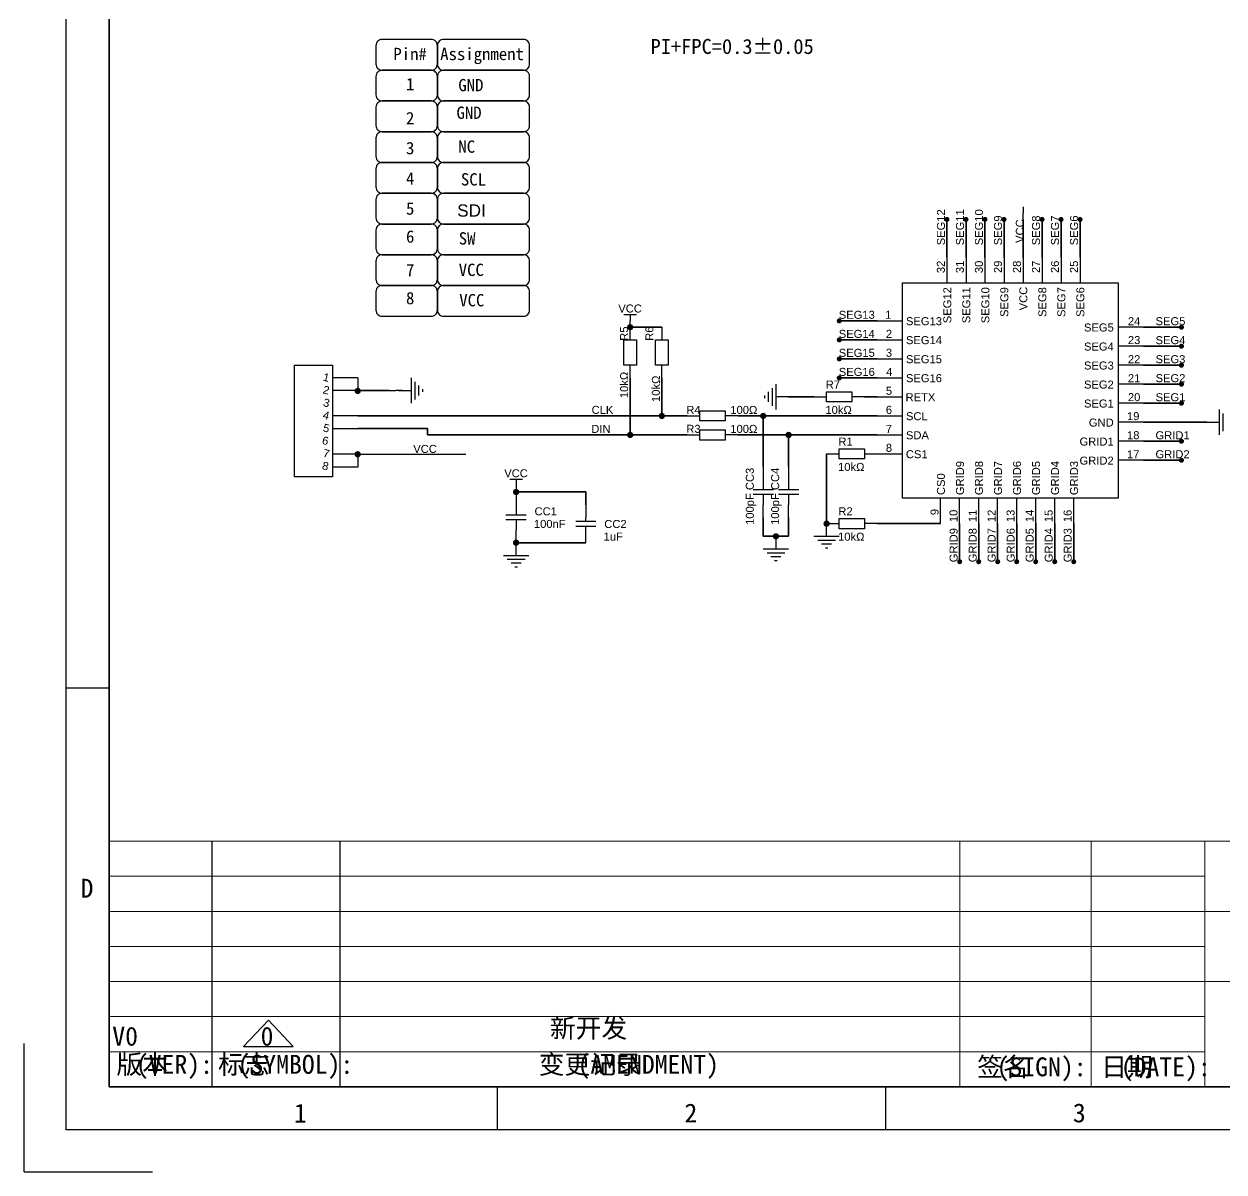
# Model space of a CAD drawing. Header units: millimetres. Extents: x -366 to 289, y -244 to 75.
# Drawn here: x -44.9 to 115.2, y -187.9 to -34.8 of the extents above; entities that cross this region are included whole.
import ezdxf
from ezdxf.enums import TextEntityAlignment as Align

# ---------------------------------------------------------------- set-up
doc = ezdxf.new("R2010")
doc.units = ezdxf.units.MM
doc.header["$MEASUREMENT"] = 0
doc.layers.add('dimension', color=3, linetype='Continuous')
doc.layers.add('PDF_文字', color=7, linetype='Continuous')
doc.layers.add('housing', color=7, linetype='Continuous', lineweight=9)
doc.layers.add('LCD', color=4, linetype='Continuous', lineweight=0)
doc.layers.add('PDF_几何图形', color=7, linetype='Continuous', true_color=0x008700)
doc.layers.add('PDF_实体填充', color=7, linetype='Continuous', true_color=0x999999)
doc.styles.add('Arial', font='arial.ttf')
doc.styles.add('PDF Arial', font='arial.ttf')
doc.styles.add('宋体', font='', dxfattribs={"height": 2.5})
doc.styles.get('宋体').set_extended_font_data('SimSun')

msp = doc.modelspace()

# ---------------------------------------------------------------- hatches: boundary and pattern name
at = {"layer": 'PDF_实体填充', "transparency": 33554559}
for points in [[(78.57, -60.86, 0.41666), (78.23, -60.53), (78.23, -60.53, 0.41666), (77.9, -60.86), (77.9, -60.86, 0.416667), (78.23, -61.2), (78.23, -61.2, 0.416668)], [(81.11, -60.86, 0.41666), (80.77, -60.53), (80.77, -60.53, 0.41666), (80.43, -60.86), (80.43, -60.86, 0.416667), (80.77, -61.2), (80.77, -61.2, 0.416667)], [(83.64, -60.86, 0.416676), (83.3, -60.53), (83.3, -60.53, 0.41666), (82.97, -60.86), (82.97, -60.86, 0.416667), (83.3, -61.2), (83.3, -61.2, 0.416683)], [(86.18, -60.86, 0.416669), (85.84, -60.53), (85.84, -60.53, 0.416676), (85.5, -60.86), (85.5, -60.86, 0.416683), (85.84, -61.2), (85.84, -61.2, 0.416676)], [(91.25, -60.86, 0.41666), (90.91, -60.53), (90.91, -60.53, 0.41666), (90.57, -60.86), (90.57, -60.86, 0.416667), (90.91, -61.2), (90.91, -61.2, 0.416668)], [(93.78, -60.86, 0.41666), (93.44, -60.53), (93.44, -60.53, 0.41666), (93.11, -60.86), (93.11, -60.86, 0.416667), (93.44, -61.2), (93.44, -61.2, 0.416667)], [(96.32, -60.86, 0.416676), (95.98, -60.53), (95.98, -60.53, 0.41666), (95.64, -60.86), (95.64, -60.86, 0.416667), (95.98, -61.2), (95.98, -61.2, 0.416683)], [(36.41, -75.23, 0.412501), (35.98, -74.81), (35.98, -74.81, 0.412498), (35.56, -75.23), (35.56, -75.23, 0.412495), (35.98, -75.65), (35.98, -75.65, 0.412499)], [(64.21, -74.38, 0.416668), (63.87, -74.05), (63.87, -74.05, 0.41666), (63.53, -74.38), (63.53, -74.38, 0.41666), (63.87, -74.72), (63.87, -74.72, 0.416668)], [(109.84, -75.23, 0.416668), (109.5, -74.89), (109.5, -74.89, 0.416668), (109.16, -75.23), (109.16, -75.23, 0.41666), (109.5, -75.57), (109.5, -75.57, 0.41666)], [(64.21, -76.92, 0.416668), (63.87, -76.58), (63.87, -76.58, 0.41666), (63.53, -76.92), (63.53, -76.92, 0.416668), (63.87, -77.26), (63.87, -77.26, 0.416675)], [(109.84, -77.76, 0.41666), (109.5, -77.43), (109.5, -77.43, 0.41666), (109.16, -77.76), (109.16, -77.76, 0.416668), (109.5, -78.1), (109.5, -78.1, 0.416667)], [(64.21, -79.45, 0.416675), (63.87, -79.12), (63.87, -79.12, 0.416668), (63.53, -79.45), (63.53, -79.45, 0.41666), (63.87, -79.79), (63.87, -79.79, 0.416668)], [(109.84, -80.3, 0.416668), (109.5, -79.96), (109.5, -79.96, 0.416668), (109.16, -80.3), (109.16, -80.3, 0.416664), (109.5, -80.64), (109.5, -80.64, 0.416664)], [(64.21, -81.99, 0.416668), (63.87, -81.65), (63.87, -81.65, 0.41666), (63.53, -81.99), (63.53, -81.99, 0.416667), (63.87, -82.33), (63.87, -82.33, 0.416675)], [(109.84, -82.83, 0.41666), (109.5, -82.5), (109.5, -82.5, 0.41666), (109.16, -82.83), (109.16, -82.83, 0.41666), (109.5, -83.17), (109.5, -83.17, 0.41666)], [(0.07, -83.73, 0.412499), (-0.35, -83.3), (-0.35, -83.3, 0.412495), (-0.77, -83.73), (-0.77, -83.73, 0.412498), (-0.35, -84.15), (-0.35, -84.15, 0.412502)], [(109.84, -85.37, 0.41666), (109.5, -85.03), (109.5, -85.03, 0.41666), (109.16, -85.37), (109.16, -85.37, 0.416668), (109.5, -85.71), (109.5, -85.71, 0.416668)], [(40.63, -87.06, 0.412499), (40.21, -86.64), (40.21, -86.64, 0.412495), (39.79, -87.06), (39.79, -87.06, 0.412495), (40.21, -87.48), (40.21, -87.48, 0.412499)], [(54.15, -87.06, 0.412499), (53.73, -86.64), (53.73, -86.64, 0.412502), (53.31, -87.06), (53.31, -87.06, 0.412502), (53.73, -87.48), (53.73, -87.48, 0.412499)], [(36.41, -89.59, 0.412499), (35.98, -89.17), (35.98, -89.17, 0.412495), (35.56, -89.59), (35.56, -89.59, 0.412498), (35.98, -90.02), (35.98, -90.02, 0.412502)], [(57.53, -89.59, 0.412499), (57.11, -89.17), (57.11, -89.17, 0.412495), (56.69, -89.59), (56.69, -89.59, 0.412498), (57.11, -90.02), (57.11, -90.02, 0.412502)], [(109.84, -90.44, 0.41666), (109.5, -90.1), (109.5, -90.1, 0.41666), (109.16, -90.44), (109.16, -90.44, 0.416668), (109.5, -90.78), (109.5, -90.78, 0.416667)], [(0.06, -92.17, 0.412499), (-0.36, -91.75), (-0.36, -91.75, 0.412495), (-0.78, -92.17), (-0.78, -92.17, 0.412498), (-0.36, -92.6), (-0.36, -92.6, 0.412502)], [(109.84, -92.97, 0.416668), (109.5, -92.64), (109.5, -92.64, 0.416668), (109.16, -92.97), (109.16, -92.97, 0.416664), (109.5, -93.31), (109.5, -93.31, 0.416664)], [(21.2, -97.2, 0.412504), (20.77, -96.78), (20.77, -96.78, 0.412502), (20.35, -97.2), (20.35, -97.2, 0.412499), (20.77, -97.62), (20.77, -97.62, 0.412502)], [(62.6, -101.42, 0.412501), (62.18, -101), (62.18, -101, 0.412504), (61.76, -101.42), (61.76, -101.42, 0.412502), (62.18, -101.85), (62.18, -101.85, 0.412499)], [(21.2, -103.96, 0.412501), (20.77, -103.54), (20.77, -103.54, 0.412499), (20.35, -103.96), (20.35, -103.96, 0.412499), (20.77, -104.38), (20.77, -104.38, 0.412501)], [(55.84, -103.11, 0.412501), (55.42, -102.69), (55.42, -102.69, 0.412499), (55, -103.11), (55, -103.11, 0.412495), (55.42, -103.54), (55.42, -103.54, 0.412498)], [(80.26, -106.49, 0.41666), (79.92, -106.16), (79.92, -106.16, 0.41666), (79.59, -106.49), (79.59, -106.49, 0.416668), (79.92, -106.83), (79.92, -106.83, 0.416668)], [(82.8, -106.49, 0.41666), (82.46, -106.16), (82.46, -106.16, 0.41666), (82.12, -106.49), (82.12, -106.49, 0.416668), (82.46, -106.83), (82.46, -106.83, 0.416668)], [(85.33, -106.49, 0.41666), (84.99, -106.16), (84.99, -106.16, 0.41666), (84.66, -106.49), (84.66, -106.49, 0.416668), (84.99, -106.83), (84.99, -106.83, 0.416667)], [(87.87, -106.49, 0.416676), (87.53, -106.16), (87.53, -106.16, 0.41666), (87.19, -106.49), (87.19, -106.49, 0.416667), (87.53, -106.83), (87.53, -106.83, 0.416683)], [(90.4, -106.49, 0.416669), (90.06, -106.16), (90.06, -106.16, 0.416676), (89.73, -106.49), (89.73, -106.49, 0.416684), (90.06, -106.83), (90.06, -106.83, 0.416676)], [(92.94, -106.49, 0.41666), (92.6, -106.16), (92.6, -106.16, 0.41666), (92.26, -106.49), (92.26, -106.49, 0.416668), (92.6, -106.83), (92.6, -106.83, 0.416668)], [(95.47, -106.49, 0.41666), (95.13, -106.16), (95.13, -106.16, 0.41666), (94.8, -106.49), (94.8, -106.49, 0.416668), (95.13, -106.83), (95.13, -106.83, 0.416668)]]:
    msp.add_hatch(color=2, dxfattribs=at).paths.add_polyline_path(points)

# ---------------------------------------------------------------- linework, layer by layer
at = {"color": 142}
for p, q in [((-39.23, -182.24), (-39.23, 74.7)), ((-33.49, -176.5), (-33.49, 68.96)), ((-33.49, 68.96), (-33.49, -176.5)), ((-39.12, -123.32), (-33.49, -123.32)), ((-19.82, -143.76), (-19.82, -176.5)), ((-2.72, -143.76), (-2.72, -176.5)), ((-44.85, -187.86), (-44.85, -170.71)), ((277.17, -176.5), (-33.49, -176.5)), ((-33.49, -176.5), (277.17, -176.5)), ((18.28, -182.13), (18.28, -176.5)), ((70.06, -182.13), (70.06, -176.5)), ((282.91, -182.24), (-39.23, -182.24)), ((-44.85, -187.86), (-27.7, -187.86))]:
    msp.add_line(p, q, dxfattribs=at)
at = {"color": 4}
for points in [[(2.08, -37.69), (2.08, -40.15, 0.414214), (2.9, -40.97), (9.46, -40.97, 0.414214), (10.28, -40.15), (10.28, -37.69, 0.414214), (9.46, -36.87), (2.9, -36.87, 0.414214)], [(10.28, -37.69), (10.28, -40.15, 0.414214), (11.1, -40.97), (21.76, -40.97, 0.414214), (22.58, -40.15), (22.58, -37.69, 0.414214), (21.76, -36.87), (11.1, -36.87, 0.414214)], [(2.08, -41.79), (2.08, -44.25, 0.414214), (2.9, -45.07), (9.46, -45.07, 0.414214), (10.28, -44.25), (10.28, -41.79, 0.414214), (9.46, -40.97), (2.9, -40.97, 0.414214)], [(10.28, -41.79), (10.28, -44.25, 0.414214), (11.1, -45.07), (21.76, -45.07, 0.414214), (22.58, -44.25), (22.58, -41.79, 0.414214), (21.76, -40.97), (11.1, -40.97, 0.414214)], [(2.08, -45.89), (2.08, -48.35, 0.414214), (2.9, -49.17), (9.46, -49.17, 0.414214), (10.28, -48.35), (10.28, -45.89, 0.414214), (9.46, -45.07), (2.9, -45.07, 0.414214)], [(10.28, -45.89), (10.28, -48.35, 0.414214), (11.1, -49.17), (21.76, -49.17, 0.414214), (22.58, -48.35), (22.58, -45.89, 0.414214), (21.76, -45.07), (11.1, -45.07, 0.414214)], [(2.08, -49.99), (2.08, -52.45, 0.414214), (2.9, -53.27), (9.46, -53.27, 0.414214), (10.28, -52.45), (10.28, -49.99, 0.414214), (9.46, -49.17), (2.9, -49.17, 0.414214)], [(10.28, -49.99), (10.28, -52.45, 0.414214), (11.1, -53.27), (21.76, -53.27, 0.414214), (22.58, -52.45), (22.58, -49.99, 0.414214), (21.76, -49.17), (11.1, -49.17, 0.414214)], [(2.08, -54.09), (2.08, -56.55, 0.414214), (2.9, -57.37), (9.46, -57.37, 0.414214), (10.28, -56.55), (10.28, -54.09, 0.414214), (9.46, -53.27), (2.9, -53.27, 0.414214)], [(10.28, -54.09), (10.28, -56.55, 0.414214), (11.1, -57.37), (21.76, -57.37, 0.414214), (22.58, -56.55), (22.58, -54.09, 0.414214), (21.76, -53.27), (11.1, -53.27, 0.414214)], [(2.08, -58.19), (2.08, -60.65, 0.414214), (2.9, -61.47), (9.46, -61.47, 0.414214), (10.28, -60.65), (10.28, -58.19, 0.414214), (9.46, -57.37), (2.9, -57.37, 0.414214)], [(10.28, -58.19), (10.28, -60.65, 0.414214), (11.1, -61.47), (21.76, -61.47, 0.414214), (22.58, -60.65), (22.58, -58.19, 0.414214), (21.76, -57.37), (11.1, -57.37, 0.414214)], [(2.08, -62.29), (2.08, -64.75, 0.414214), (2.9, -65.57), (9.46, -65.57, 0.414214), (10.28, -64.75), (10.28, -62.29, 0.414214), (9.46, -61.47), (2.9, -61.47, 0.414214)], [(10.28, -62.29), (10.28, -64.75, 0.414214), (11.1, -65.57), (21.76, -65.57, 0.414214), (22.58, -64.75), (22.58, -62.29, 0.414214), (21.76, -61.47), (11.1, -61.47, 0.414214)], [(2.08, -66.39), (2.08, -68.85, 0.414214), (2.9, -69.67), (9.46, -69.67, 0.414214), (10.28, -68.85), (10.28, -66.39, 0.414214), (9.46, -65.57), (2.9, -65.57, 0.414214)], [(10.28, -66.39), (10.28, -68.85, 0.414214), (11.1, -69.67), (21.76, -69.67, 0.414214), (22.58, -68.85), (22.58, -66.39, 0.414214), (21.76, -65.57), (11.1, -65.57, 0.414214)], [(2.08, -70.49), (2.08, -72.95, 0.414214), (2.9, -73.77), (9.46, -73.77, 0.414214), (10.28, -72.95), (10.28, -70.49, 0.414214), (9.46, -69.67), (2.9, -69.67, 0.414214)], [(10.28, -70.49), (10.28, -72.95, 0.414214), (11.1, -73.77), (21.76, -73.77, 0.414214), (22.58, -72.95), (22.58, -70.49, 0.414214), (21.76, -69.67), (11.1, -69.67, 0.414214)]]:
    msp.add_lwpolyline(points, format="xyb", close=True, dxfattribs=at)
at = {"layer": 'dimension', "color": 23}
for p, q in [((-15.59, -171.14), (-12.27, -167.61)), ((-12.27, -167.61), (-8.94, -171.14)), ((-15.59, -171.14), (-8.94, -171.14))]:
    msp.add_line(p, q, dxfattribs=at)
at = {"layer": 'LCD', "color": 142}
for p, q in [((-33.49, -143.76), (277.17, -143.76)), ((79.96, -143.76), (79.96, -176.5)), ((97.48, -143.76), (97.48, -176.5)), ((112.6, -143.76), (112.6, -176.5)), ((-33.49, -148.43), (112.6, -148.43)), ((-33.49, -153.11), (112.6, -153.11)), ((112.6, -153.11), (173.62, -153.11)), ((-33.49, -157.79), (112.6, -157.79)), ((-33.49, -162.47), (112.6, -162.47)), ((112.6, -162.47), (173.62, -162.47)), ((-33.49, -167.15), (112.6, -167.15)), ((-33.49, -171.82), (112.6, -171.82))]:
    msp.add_line(p, q, dxfattribs=at)
at = {"layer": 'PDF_几何图形', "color": 2, "lineweight": 25}
for p, q in [((88.37, -59.17), (88.37, -60.02)), ((88.37, -60.86), (88.37, -60.02)), ((78.23, -60.86), (78.23, -65.93)), ((78.23, -65.93), (78.23, -60.86)), ((80.77, -60.86), (80.77, -65.93)), ((80.77, -65.93), (80.77, -60.86)), ((83.3, -60.86), (83.3, -65.93)), ((83.3, -65.93), (83.3, -60.86)), ((85.84, -60.86), (85.84, -65.93)), ((85.84, -65.93), (85.84, -60.86)), ((88.37, -60.86), (88.37, -65.93)), ((88.37, -65.93), (88.37, -60.86)), ((90.91, -60.86), (90.91, -65.93)), ((90.91, -65.93), (90.91, -60.86)), ((93.44, -60.86), (93.44, -65.93)), ((93.44, -65.93), (93.44, -60.86)), ((95.98, -60.86), (95.98, -65.93)), ((95.98, -65.93), (95.98, -60.86)), ((78.23, -65.93), (78.23, -69.31)), ((80.77, -65.93), (80.77, -69.31)), ((83.3, -65.93), (83.3, -69.31)), ((85.84, -65.93), (85.84, -69.31)), ((88.37, -65.93), (88.37, -69.31)), ((90.91, -65.93), (90.91, -69.31)), ((93.44, -65.93), (93.44, -69.31)), ((95.98, -65.93), (95.98, -69.31)), ((72.32, -69.31), (101.05, -69.31)), ((72.32, -98.04), (72.32, -69.31)), ((101.05, -69.31), (101.05, -98.04)), ((35.14, -73.54), (36.83, -73.54)), ((35.98, -73.54), (35.98, -74.38)), ((35.98, -75.23), (35.98, -74.38)), ((63.87, -74.38), (68.94, -74.38)), ((68.94, -74.38), (63.87, -74.38)), ((68.94, -74.38), (72.32, -74.38)), ((35.98, -76.92), (35.98, -75.23)), ((40.21, -75.23), (35.98, -75.23)), ((35.98, -75.23), (40.21, -75.23)), ((40.21, -75.23), (40.21, -76.92)), ((104.43, -75.23), (101.05, -75.23)), ((109.5, -75.23), (104.43, -75.23)), ((104.43, -75.23), (109.5, -75.23)), ((35.14, -76.92), (36.83, -76.92)), ((35.14, -80.3), (35.14, -76.92)), ((36.83, -76.92), (36.83, -80.3)), ((39.36, -76.92), (41.05, -76.92)), ((39.36, -80.3), (39.36, -76.92)), ((41.05, -76.92), (41.05, -80.3)), ((63.87, -76.92), (68.94, -76.92)), ((68.94, -76.92), (63.87, -76.92)), ((68.94, -76.92), (72.32, -76.92)), ((104.43, -77.76), (101.05, -77.76)), ((109.5, -77.76), (104.43, -77.76)), ((104.43, -77.76), (109.5, -77.76)), ((63.87, -79.45), (68.94, -79.45)), ((68.94, -79.45), (63.87, -79.45)), ((68.94, -79.45), (72.32, -79.45)), ((-8.8, -80.3), (-3.73, -80.3)), ((-8.8, -95.18), (-8.8, -80.3)), ((-3.73, -80.3), (-3.73, -95.18)), ((36.83, -80.3), (35.14, -80.3)), ((35.98, -81.99), (35.98, -80.3)), ((41.05, -80.3), (39.36, -80.3)), ((40.21, -81.99), (40.21, -80.3)), ((104.43, -80.3), (101.05, -80.3)), ((109.5, -80.3), (104.43, -80.3)), ((104.43, -80.3), (109.5, -80.3)), ((-0.35, -81.99), (-3.73, -81.99)), ((-0.35, -81.99), (-0.35, -83.68)), ((6.8, -85.37), (6.8, -81.99)), ((7.31, -84.86), (7.31, -82.5)), ((7.82, -84.35), (7.82, -83)), ((35.98, -89.59), (35.98, -81.99)), ((35.98, -81.99), (35.98, -89.59)), ((40.21, -87.06), (40.21, -81.99)), ((40.21, -81.99), (40.21, -87.06)), ((55.42, -82.83), (55.42, -86.21)), ((63.87, -81.99), (68.94, -81.99)), ((68.94, -81.99), (63.87, -81.99)), ((68.94, -81.99), (72.32, -81.99)), ((104.43, -82.83), (101.05, -82.83)), ((109.5, -82.83), (104.43, -82.83)), ((104.43, -82.83), (109.5, -82.83)), ((-0.35, -83.68), (-3.73, -83.68)), ((3.87, -83.68), (-0.35, -83.68)), ((-0.35, -83.68), (3.87, -83.68)), ((3.87, -83.68), (4.72, -83.68)), ((5.56, -83.68), (4.72, -83.68)), ((5.11, -83.68), (6.8, -83.68)), ((8.32, -83.85), (8.32, -83.51)), ((53.9, -84.35), (53.9, -84.69)), ((54.4, -83.85), (54.4, -85.2)), ((54.91, -83.34), (54.91, -85.71)), ((57.11, -84.52), (55.42, -84.52)), ((60.49, -84.52), (57.11, -84.52)), ((57.11, -84.52), (60.49, -84.52)), ((60.49, -84.52), (62.18, -84.52)), ((62.18, -83.85), (65.56, -83.85)), ((62.18, -85.2), (62.18, -83.85)), ((65.56, -83.85), (65.56, -85.2)), ((67.25, -84.52), (65.56, -84.52)), ((67.25, -84.52), (68.94, -84.52)), ((68.94, -84.52), (67.25, -84.52)), ((68.94, -84.52), (72.32, -84.52)), ((45.28, -86.38), (48.66, -86.38)), ((45.28, -87.73), (45.28, -86.38)), ((48.66, -86.38), (48.66, -87.73)), ((65.56, -85.2), (62.18, -85.2)), ((104.43, -85.37), (101.05, -85.37)), ((109.5, -85.37), (104.43, -85.37)), ((104.43, -85.37), (109.5, -85.37)), ((114.57, -89.59), (114.57, -86.21)), ((-0.35, -87.06), (-3.73, -87.06)), ((-0.35, -87.06), (40.21, -87.06)), ((40.21, -87.06), (-0.35, -87.06)), ((40.21, -87.06), (43.59, -87.06)), ((43.59, -87.06), (40.21, -87.06)), ((43.59, -87.06), (45.28, -87.06)), ((48.66, -87.73), (45.28, -87.73)), ((50.35, -87.06), (48.66, -87.06)), ((53.73, -87.06), (50.35, -87.06)), ((50.35, -87.06), (53.73, -87.06)), ((53.73, -93.82), (53.73, -87.06)), ((53.73, -87.06), (68.94, -87.06)), ((68.94, -87.06), (53.73, -87.06)), ((53.73, -87.06), (53.73, -93.82)), ((68.94, -87.06), (72.32, -87.06)), ((104.43, -87.9), (101.05, -87.9)), ((112.88, -87.9), (104.43, -87.9)), ((104.43, -87.9), (112.88, -87.9)), ((112.88, -87.9), (114.57, -87.9)), ((115.08, -89.09), (115.08, -86.72)), ((-3.73, -88.75), (-0.35, -88.75)), ((-0.35, -88.75), (-0.35, -88.75)), ((-0.35, -88.75), (-0.35, -88.75)), ((-0.35, -88.75), (0.49, -88.75)), ((8.94, -88.75), (-0.35, -88.75)), ((-0.35, -88.75), (8.94, -88.75)), ((8.94, -89.59), (8.94, -88.75)), ((8.94, -88.75), (8.94, -89.59)), ((8.94, -89.59), (35.98, -89.59)), ((35.98, -89.59), (8.94, -89.59)), ((43.59, -89.59), (35.98, -89.59)), ((35.98, -89.59), (43.59, -89.59)), ((43.59, -89.59), (45.28, -89.59)), ((45.28, -88.92), (48.66, -88.92)), ((45.28, -90.27), (45.28, -88.92)), ((48.66, -88.92), (48.66, -90.27)), ((50.35, -89.59), (48.66, -89.59)), ((50.35, -89.59), (57.11, -89.59)), ((57.11, -89.59), (50.35, -89.59)), ((68.94, -89.59), (57.11, -89.59)), ((57.11, -89.59), (68.94, -89.59)), ((57.11, -89.59), (57.11, -93.82)), ((57.11, -93.82), (57.11, -89.59)), ((68.94, -89.59), (72.32, -89.59)), ((48.66, -90.27), (45.28, -90.27)), ((104.43, -90.44), (101.05, -90.44)), ((109.5, -90.44), (104.43, -90.44)), ((104.43, -90.44), (109.5, -90.44)), ((-0.35, -92.15), (-3.73, -92.15)), ((-0.35, -92.15), (14.06, -92.15)), ((-0.35, -92.15), (-0.35, -93.87)), ((62.18, -101.42), (62.18, -92.13)), ((62.18, -92.13), (62.18, -101.42)), ((62.18, -92.13), (63.87, -92.13)), ((63.87, -91.45), (67.25, -91.45)), ((63.87, -92.8), (63.87, -91.45)), ((67.25, -92.8), (63.87, -92.8)), ((67.25, -91.45), (67.25, -92.8)), ((67.25, -92.13), (68.94, -92.13)), ((68.94, -92.13), (68.94, -92.13)), ((68.94, -92.13), (68.94, -92.13)), ((68.94, -92.13), (72.32, -92.13)), ((-0.35, -93.87), (-3.73, -93.87)), ((53.73, -93.82), (53.73, -95.51)), ((57.11, -93.82), (57.11, -95.51)), ((104.43, -92.97), (101.05, -92.97)), ((109.5, -92.97), (104.43, -92.97)), ((104.43, -92.97), (109.5, -92.97)), ((-3.73, -95.18), (-8.8, -95.18)), ((19.93, -95.51), (21.62, -95.51)), ((20.77, -95.51), (20.77, -96.35)), ((53.73, -95.51), (53.73, -96.86)), ((57.11, -95.51), (57.11, -96.86)), ((20.77, -96.35), (20.77, -97.2)), ((30.07, -97.2), (20.77, -97.2)), ((20.77, -97.2), (30.07, -97.2)), ((20.77, -97.2), (20.77, -98.89)), ((30.07, -97.2), (30.07, -98.89)), ((30.07, -98.89), (30.07, -97.2)), ((52.38, -96.86), (55.08, -96.86)), ((55.08, -97.54), (52.38, -97.54)), ((53.73, -97.54), (53.73, -98.89)), ((55.76, -96.86), (58.46, -96.86)), ((58.46, -97.54), (55.76, -97.54)), ((57.11, -97.54), (57.11, -98.89)), ((20.77, -98.89), (20.77, -100.24)), ((30.07, -98.89), (30.07, -100.58)), ((53.73, -100.58), (53.73, -98.89)), ((57.11, -100.58), (57.11, -98.89)), ((101.05, -98.04), (72.32, -98.04)), ((77.39, -101.42), (77.39, -98.04)), ((79.92, -101.42), (79.92, -98.04)), ((82.46, -101.42), (82.46, -98.04)), ((84.99, -101.42), (84.99, -98.04)), ((87.53, -101.42), (87.53, -98.04)), ((90.06, -101.42), (90.06, -98.04)), ((92.6, -101.42), (92.6, -98.04)), ((95.13, -101.42), (95.13, -98.04)), ((19.42, -100.24), (22.13, -100.24)), ((30.07, -101.09), (30.07, -100.58)), ((53.73, -103.11), (53.73, -100.58)), ((53.73, -100.58), (53.73, -103.11)), ((57.11, -103.11), (57.11, -100.58)), ((57.11, -100.58), (57.11, -103.11)), ((63.87, -100.75), (67.25, -100.75)), ((63.87, -102.1), (63.87, -100.75)), ((67.25, -100.75), (67.25, -102.1)), ((22.13, -100.92), (19.42, -100.92)), ((20.77, -100.92), (20.77, -102.27)), ((20.77, -103.96), (20.77, -102.27)), ((28.72, -101.09), (31.42, -101.09)), ((28.72, -101.76), (31.42, -101.76)), ((30.07, -102.27), (30.07, -101.76)), ((30.07, -103.96), (30.07, -102.27)), ((62.18, -103.11), (62.18, -101.42)), ((62.18, -101.42), (63.87, -101.42)), ((67.25, -102.1), (63.87, -102.1)), ((68.94, -101.42), (67.25, -101.42)), ((68.94, -101.42), (77.39, -101.42)), ((77.39, -101.42), (68.94, -101.42)), ((79.92, -106.49), (79.92, -101.42)), ((79.92, -101.42), (79.92, -106.49)), ((82.46, -106.49), (82.46, -101.42)), ((82.46, -101.42), (82.46, -106.49)), ((84.99, -106.49), (84.99, -101.42)), ((84.99, -101.42), (84.99, -106.49)), ((87.53, -106.49), (87.53, -101.42)), ((87.53, -101.42), (87.53, -106.49)), ((90.06, -106.49), (90.06, -101.42)), ((90.06, -101.42), (90.06, -106.49)), ((92.6, -106.49), (92.6, -101.42)), ((92.6, -101.42), (92.6, -106.49)), ((95.13, -106.49), (95.13, -101.42)), ((95.13, -101.42), (95.13, -106.49)), ((20.77, -103.96), (30.07, -103.96)), ((30.07, -103.96), (20.77, -103.96)), ((20.77, -105.65), (20.77, -103.96)), ((55.42, -103.11), (53.73, -103.11)), ((53.73, -103.11), (55.42, -103.11)), ((55.42, -103.11), (55.42, -104.8)), ((57.11, -103.11), (55.42, -103.11)), ((55.42, -103.11), (57.11, -103.11)), ((60.49, -103.11), (63.87, -103.11)), ((61, -103.62), (63.36, -103.62)), ((53.73, -104.8), (57.11, -104.8)), ((54.24, -105.31), (56.6, -105.31)), ((61.5, -104.13), (62.85, -104.13)), ((62.01, -104.63), (62.35, -104.63)), ((19.08, -105.65), (22.46, -105.65)), ((19.59, -106.16), (21.96, -106.16)), ((20.1, -106.66), (21.45, -106.66)), ((20.6, -107.17), (20.94, -107.17)), ((54.74, -105.82), (56.09, -105.82)), ((55.25, -106.32), (55.59, -106.32))]:
    msp.add_line(p, q, dxfattribs=at)

# ---------------------------------------------------------------- texts
at = {"color": 142, "style": '宋体'}
for s, p in [('D', (-36.45, -151.29)), ('1', (-8.01, -181.28)), ('2', (44.08, -181.26)), ('3', (95.88, -181.24))]:
    msp.add_text(s, height=2.52, dxfattribs=at).set_placement(p, align=Align.CENTER)
at = {"insert": (38.7, -36.8), "char_height": 2, "width": 25.7015, "attachment_point": 1}
msp.add_mtext('{\\fFangSong|b0|i0|c134|p34;PI+FPC=0.3%%P0.05}', dxfattribs=at)
at = {"color": 4, "char_height": 1.64, "width": 3.0685, "attachment_point": 1, "style": 'Arial'}
for s, insert in [('{\\fSimHei|b0|i0|c0|p49;Pin#}', (4.4, -37.98)), ('{\\fSimHei|b0|i0|c0|p49;Assignment}', (10.65, -37.98)), ('{\\fSimHei|b0|i0|c134|p49;1}', (6.09, -42.01)), ('{\\fSimHei|b0|i0|c134|p49;GND}', (13.07, -42.13)), ('{\\fSimHei|b0|i0|c134|p49;GND}', (12.82, -45.81)), ('{\\fSimHei|b0|i0|c134|p49;2}', (6.09, -46.53)), ('{\\fSimHei|b0|i0|c134|p49;3}', (6.09, -50.53)), ('{\\fSimHei|b0|i0|c134|p49;NC}', (13.07, -50.33)), ('{\\fSimHei|b0|i0|c134|p49;4}', (6.09, -54.58)), ('{\\fSimHei|b0|i0|c134|p49;SCL}', (13.41, -54.7)), ('{\\fSimHei|b0|i0|c134|p49;5}', (6.09, -58.59)), ('SDI', (12.91, -58.85)), ('{\\fSimHei|b0|i0|c134|p49;6}', (6.09, -62.32)), ('{\\fSimHei|b0|i0|c134|p49;SW}', (13.12, -62.57)), ('{\\fSimHei|b0|i0|c134|p49;7}', (6.09, -66.79)), ('{\\fSimHei|b0|i0|c134|p49;VCC}', (13.12, -66.76)), ('{\\fSimHei|b0|i0|c134|p49;8}', (6.09, -70.53)), ('{\\fSimHei|b0|i0|c134|p49;VCC}', (13.19, -70.81))]:
    msp.add_mtext(s, dxfattribs=dict(at, insert=insert))
at = {"layer": 'housing', "color": 4, "style": '宋体'}
for s, p in [('新开发', (25.28, -169.94)), ('V0', (-33.08, -171.02)), ('0', (-13.3, -171.02)), ('版本', (-32.53, -174.77)), ('(VER):', (-29.94, -174.77)), ('标志', (-18.97, -174.77)), ('(SYMBOL):', (-16.37, -174.77)), ('变更记录', (23.79, -174.77)), ('(AMENDMENT)', (28.97, -174.77)), ('签名', (82.26, -175.1)), ('(SIGN):', (84.85, -175.1)), ('日期', (98.81, -175.1)), ('(DATE):', (101.41, -175.1))]:
    msp.add_text(s, height=2.52, dxfattribs=at).set_placement(p)
at = {"layer": 'PDF_文字', "color": 2, "style": 'PDF Arial'}
for s, height, rotation, p in [('SEG12', 1.067, 90, (77.96, -64.31)), ('SEG11', 1.067, 90, (80.5, -64.31)), ('SEG10', 1.067, 90, (83.03, -64.31)), ('SEG9', 1.067, 90, (85.57, -64.31)), ('SEG8', 1.067, 90, (90.64, -64.31)), ('SEG7', 1.067, 90, (93.17, -64.31)), ('SEG6', 1.067, 90, (95.71, -64.31)), ('VCC', 1.067, 90, (88.48, -63.99)), ('32', 1.067, 90, (77.95, -68.02)), ('31', 1.067, 90, (80.49, -68.02)), ('30', 1.067, 90, (83.02, -68.02)), ('29', 1.067, 90, (85.56, -68.01)), ('28', 1.067, 90, (88.09, -68.01)), ('27', 1.067, 90, (90.64, -68.01)), ('26', 1.067, 90, (93.16, -68.01)), ('25', 1.067, 90, (95.7, -68.01)), ('SEG12', 1.067, 90, (78.81, -74.7)), ('SEG11', 1.067, 90, (81.34, -74.7)), ('SEG10', 1.067, 90, (83.88, -74.7)), ('SEG9', 1.067, 90, (86.41, -73.87)), ('VCC', 1.067, 90, (88.95, -72.98)), ('SEG8', 1.067, 90, (91.48, -73.87)), ('SEG7', 1.067, 90, (94.02, -73.87)), ('SEG6', 1.067, 90, (96.55, -73.87)), ('R5', 1.067, 90, (35.7, -77.04)), ('R6', 1.067, 90, (39.08, -77.04)), ('1', 1.07, 346.6141, (-5.07, -82.34)), ('10kΩ', 1.067, 90, (35.71, -84.69)), ('2', 1.07, 346.6141, (-5.08, -84.03)), ('10kΩ', 1.067, 90, (39.94, -85.2)), ('3', 1.07, 346.6141, (-5.04, -85.74)), ('4', 1.07, 346.6141, (-5.08, -87.41)), ('5', 1.07, 346.6141, (-5.06, -89.11)), ('6', 1.07, 346.6141, (-5.18, -90.78)), ('7', 1.07, 346.6141, (-5.06, -92.49)), ('8', 1.07, 346.6141, (-5.18, -94.16)), ('100pF CC3', 1.067, 90, (52.47, -101.59)), ('100pF CC4', 1.067, 90, (55.85, -101.59)), ('GRID9', 1.067, 90, (80.5, -97.62)), ('GRID8', 1.067, 90, (83.03, -97.62)), ('GRID7', 1.067, 90, (85.57, -97.62)), ('GRID6', 1.067, 90, (88.1, -97.62)), ('GRID5', 1.067, 90, (90.64, -97.62)), ('GRID4', 1.067, 90, (93.17, -97.62)), ('GRID3', 1.067, 90, (95.71, -97.62)), ('CS0', 1.067, 90, (77.96, -97.61)), ('9', 1.07, 90, (77.11, -100.29)), ('10', 1.067, 90, (79.64, -101.22)), ('11', 1.067, 90, (82.19, -101.22)), ('12', 1.067, 90, (84.72, -101.22)), ('13', 1.067, 90, (87.25, -101.22)), ('14', 1.067, 90, (89.79, -101.22)), ('15', 1.067, 90, (92.32, -101.22)), ('16', 1.067, 90, (94.85, -101.22)), ('GRID9', 1.067, 90, (79.65, -106.57)), ('GRID8', 1.067, 90, (82.19, -106.57)), ('GRID7', 1.067, 90, (84.72, -106.57)), ('GRID6', 1.067, 90, (87.26, -106.57)), ('GRID5', 1.067, 90, (89.79, -106.57)), ('GRID4', 1.067, 90, (92.33, -106.57)), ('GRID3', 1.067, 90, (94.86, -106.57))]:
    msp.add_text(s, height=height, rotation=rotation, dxfattribs=at).set_placement(p)
for s, height, p in [('VCC', 1.067, (34.4, -73.27)), ('SEG13', 1.067, (63.8, -74.11)), ('1', 1.07, (69.98, -74.11)), ('SEG13', 1.067, (72.76, -74.96)), ('SEG5', 1.067, (96.5, -75.8)), ('24', 1.067, (102.36, -74.96)), ('SEG5', 1.067, (106.05, -74.96)), ('SEG14', 1.067, (63.8, -76.65)), ('2', 1.07, (70.09, -76.65)), ('SEG14', 1.067, (72.76, -77.49)), ('23', 1.067, (102.36, -77.48)), ('SEG4', 1.067, (106.05, -77.49)), ('SEG15', 1.067, (63.8, -79.18)), ('3', 1.07, (70.08, -79.17)), ('SEG4', 1.067, (96.5, -78.34)), ('SEG15', 1.067, (72.76, -80.03)), ('SEG3', 1.067, (96.5, -80.87)), ('22', 1.067, (102.36, -80.03)), ('SEG3', 1.067, (106.05, -80.03)), ('SEG16', 1.067, (63.8, -81.72)), ('4', 1.07, (70.12, -81.72)), ('SEG16', 1.067, (72.76, -82.56)), ('21', 1.067, (102.36, -82.56)), ('SEG2', 1.067, (106.05, -82.56)), ('R7', 1.067, (62.06, -83.41)), ('5', 1.07, (70.08, -84.24)), ('SEG2', 1.067, (96.5, -83.41)), ('RETX', 1.067, (72.71, -85.1)), ('20', 1.067, (102.36, -85.09)), ('SEG1', 1.067, (106.05, -85.1)), ('CLK', 1.067, (30.84, -86.79)), ('R4', 1.067, (43.47, -86.79)), ('100Ω', 1.067, (49.34, -86.79)), ('10kΩ', 1.067, (62.02, -86.79)), ('6', 1.07, (70.08, -86.78)), ('SEG1', 1.067, (96.5, -85.94)), ('SCL', 1.067, (72.76, -87.63)), ('GND', 1.067, (97.15, -88.48)), ('19', 1.067, (102.24, -87.62)), ('DIN', 1.067, (30.8, -89.32)), ('R3', 1.067, (43.47, -89.31)), ('100Ω', 1.067, (49.34, -89.32)), ('7', 1.07, (70.07, -89.32)), ('SDA', 1.067, (72.76, -90.17)), ('18', 1.067, (102.24, -90.16)), ('GRID1', 1.067, (106.04, -90.17)), ('VCC', 1.067, (7.06, -91.99)), ('R1', 1.067, (63.75, -91.01)), ('8', 1.07, (70.08, -91.85)), ('GRID1', 1.067, (95.91, -91.01)), ('CS1', 1.067, (72.75, -92.7)), ('GRID2', 1.067, (95.91, -93.55)), ('17', 1.067, (102.24, -92.7)), ('GRID2', 1.067, (106.04, -92.7)), ('VCC', 1.067, (19.19, -95.24)), ('10kΩ', 1.067, (63.71, -94.39)), ('CC1', 1.067, (23.23, -100.31)), ('R2', 1.067, (63.75, -100.31)), ('100nF', 1.067, (23.15, -101.99)), ('CC2', 1.067, (32.53, -102)), ('1uF', 1.067, (32.44, -103.68)), ('10kΩ', 1.067, (63.71, -103.69))]:
    msp.add_text(s, height=height, dxfattribs=at).set_placement(p)

doc.saveas('drawing.dxf')
